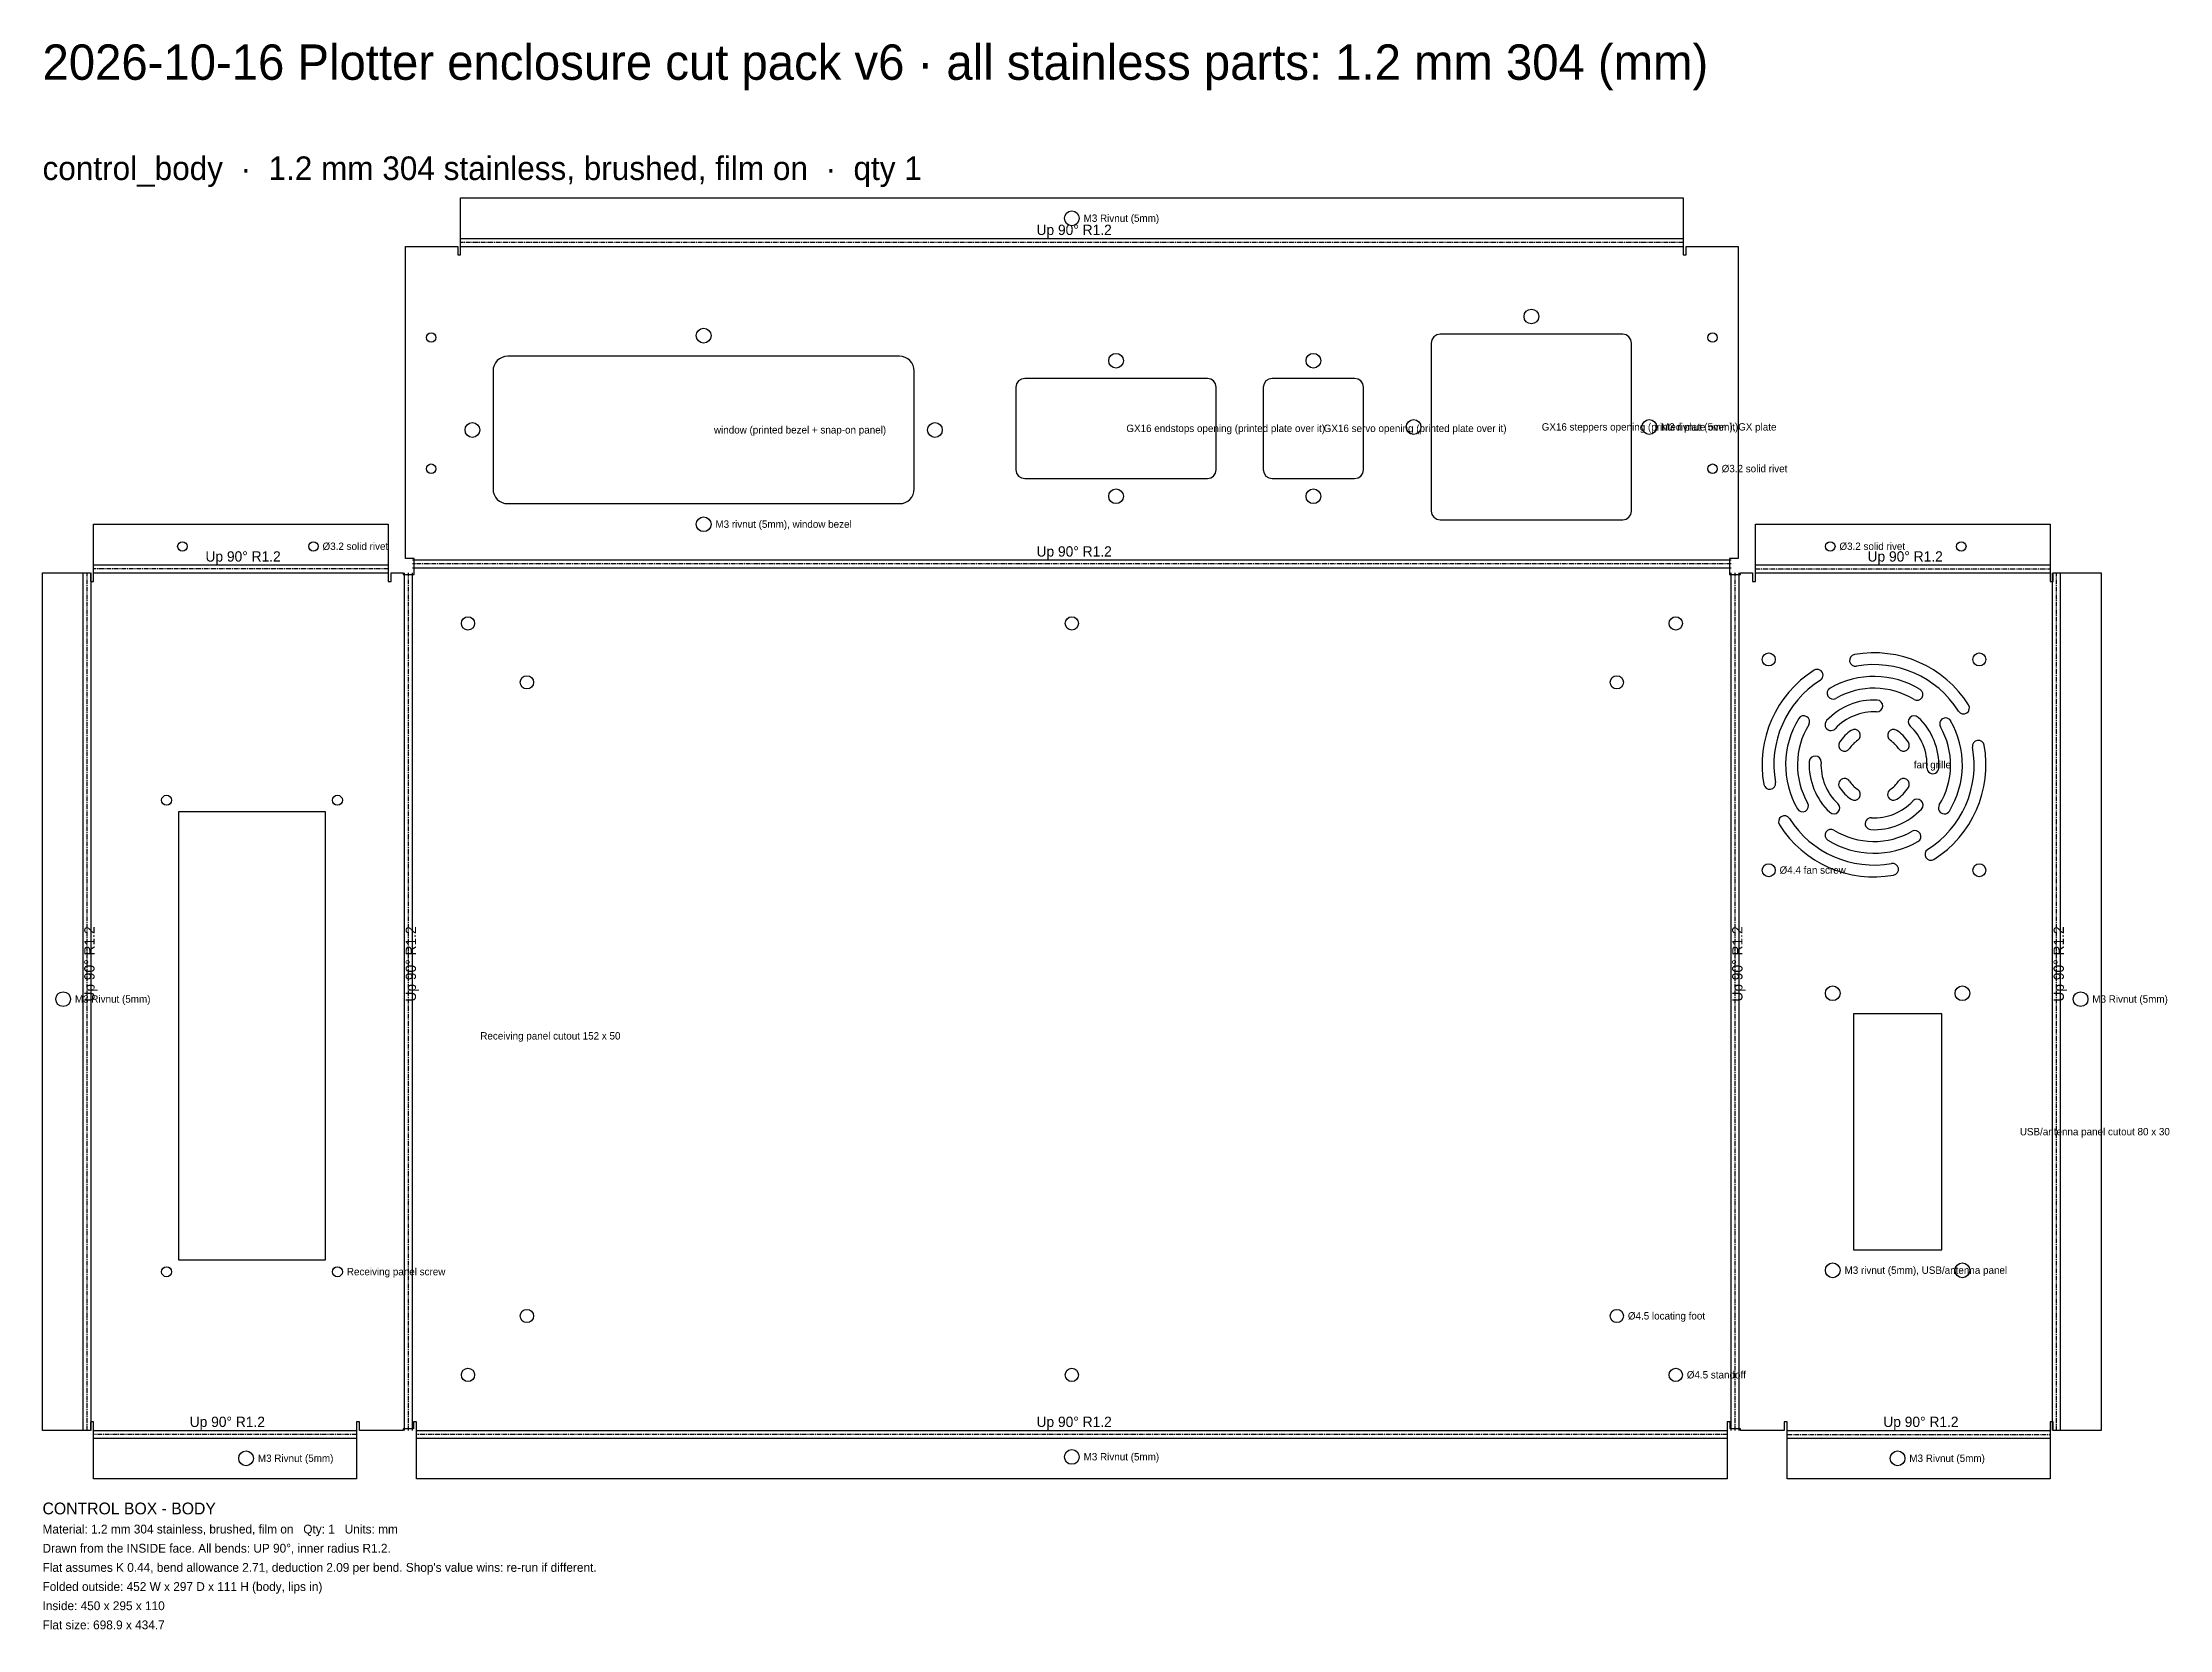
# Model space of a CAD drawing. Header units: millimetres. Extents: x 0 to 1371, y -1092 to 53.
# Drawn here: x 0 to 722, y -486 to 53 of the extents above; entities that cross this region are included whole.
import ezdxf

# ---------------------------------------------------------------- set-up
doc = ezdxf.new("R2010")
doc.units = ezdxf.units.MM
doc.linetypes.add('CENTER2', pattern=[2.541, 1.587, -0.318, 0.318, -0.318])
for name, color, linetype in [('Bend Center', 1, 'CENTER2'), ('Bend Notes', 3, 'CONTINUOUS'), ('Leaders', 5, 'CONTINUOUS'), ('Part Labels', 2, 'Continuous'), ('Title', 7, 'CONTINUOUS'), ('Visible', 7, 'CONTINUOUS'), ('Visible Narrow', 8, 'CONTINUOUS')]:
    doc.layers.add(name, color=color, linetype=linetype)

msp = doc.modelspace()

# ---------------------------------------------------------------- linework, layer by layer
at = {"layer": 'Bend Center'}
for p, q in [((556.93, -15.16), (141.93, -15.16)), ((15.16, -418.23), (15.16, -127.33)), ((117.31, -125.97), (17.31, -125.97)), ((124.27, -418.23), (124.27, -127.33)), ((573.23, -124.27), (125.63, -124.27)), ((574.59, -418.23), (574.59, -127.33)), ((581.54, -125.97), (681.54, -125.97)), ((683.7, -418.23), (683.7, -127.33)), ((106.61, -419.59), (17.31, -419.59)), ((571.93, -419.59), (126.93, -419.59)), ((592.24, -419.59), (681.54, -419.59))]:
    msp.add_line(p, q, dxfattribs=at)
at = {"layer": 'Visible'}
for p, q in [((141.93, -13.3), (141.93, 0)), ((141.93, 0), (556.93, 0)), ((556.93, 0), (556.93, -13.3)), ((141.93, -13.8), (141.93, -13.3)), ((141.93, -16.51), (141.93, -13.8)), ((556.93, -13.3), (556.93, -13.8)), ((556.93, -13.8), (556.93, -16.51)), ((123.23, -122.41), (123.23, -16.51)), ((123.23, -16.51), (140.93, -16.51)), ((140.93, -16.51), (140.93, -19.41)), ((140.93, -19.41), (141.93, -19.41)), ((141.93, -19.41), (141.93, -16.51)), ((556.93, -16.51), (556.93, -19.41)), ((556.93, -19.41), (557.93, -19.41)), ((557.93, -19.41), (557.93, -16.51)), ((557.93, -16.51), (575.63, -16.51)), ((575.63, -16.51), (575.63, -122.41)), ((471.66, -48.17), (471.43, -49.31)), ((471.43, -49.31), (471.43, -106.31)), ((472.31, -47.19), (471.66, -48.17)), ((473.28, -46.54), (472.31, -47.19)), ((474.43, -46.31), (473.28, -46.54)), ((536.43, -46.31), (474.43, -46.31)), ((537.58, -46.54), (536.43, -46.31)), ((538.55, -47.19), (537.58, -46.54)), ((539.2, -48.17), (538.55, -47.19)), ((539.43, -49.31), (539.2, -48.17)), ((539.43, -106.31), (539.43, -49.31)), ((153.31, -56.9), (153.02, -57.84)), ((153.77, -56.04), (153.31, -56.9)), ((154.39, -55.28), (153.77, -56.04)), ((155.15, -54.66), (154.39, -55.28)), ((156.02, -54.19), (155.15, -54.66)), ((156.95, -53.91), (156.02, -54.19)), ((157.93, -53.81), (156.95, -53.91)), ((290.93, -53.81), (157.93, -53.81)), ((291.9, -53.91), (290.93, -53.81)), ((292.84, -54.19), (291.9, -53.91)), ((293.71, -54.66), (292.84, -54.19)), ((294.46, -55.28), (293.71, -54.66)), ((295.09, -56.04), (294.46, -55.28)), ((295.55, -56.9), (295.09, -56.04)), ((295.83, -57.84), (295.55, -56.9)), ((153.02, -57.84), (152.93, -58.81)), ((152.93, -58.81), (152.93, -98.81)), ((295.93, -58.81), (295.83, -57.84)), ((295.93, -98.81), (295.93, -58.81)), ((330.66, -63.17), (330.43, -64.31)), ((330.43, -64.31), (330.43, -92.31)), ((331.31, -62.19), (330.66, -63.17)), ((332.28, -61.54), (331.31, -62.19)), ((333.43, -61.31), (332.28, -61.54)), ((395.43, -61.31), (333.43, -61.31)), ((396.58, -61.54), (395.43, -61.31)), ((397.55, -62.19), (396.58, -61.54)), ((398.2, -63.17), (397.55, -62.19)), ((398.43, -64.31), (398.2, -63.17)), ((398.43, -92.31), (398.43, -64.31)), ((414.66, -63.17), (414.43, -64.31)), ((414.43, -64.31), (414.43, -92.31)), ((415.31, -62.19), (414.66, -63.17)), ((416.28, -61.54), (415.31, -62.19)), ((417.43, -61.31), (416.28, -61.54)), ((445.43, -61.31), (417.43, -61.31)), ((446.58, -61.54), (445.43, -61.31)), ((447.55, -62.19), (446.58, -61.54)), ((448.2, -63.17), (447.55, -62.19)), ((448.43, -64.31), (448.2, -63.17)), ((448.43, -92.31), (448.43, -64.31)), ((330.43, -92.31), (330.66, -93.46)), ((330.66, -93.46), (331.31, -94.44)), ((397.55, -94.44), (398.2, -93.46)), ((398.2, -93.46), (398.43, -92.31)), ((414.43, -92.31), (414.66, -93.46)), ((414.66, -93.46), (415.31, -94.44)), ((447.55, -94.44), (448.2, -93.46)), ((448.2, -93.46), (448.43, -92.31)), ((152.93, -98.81), (153.02, -99.79)), ((153.02, -99.79), (153.31, -100.73)), ((153.31, -100.73), (153.77, -101.59)), ((295.09, -101.59), (295.55, -100.73)), ((295.55, -100.73), (295.83, -99.79)), ((295.83, -99.79), (295.93, -98.81)), ((331.31, -94.44), (332.28, -95.09)), ((332.28, -95.09), (333.43, -95.31)), ((333.43, -95.31), (395.43, -95.31)), ((395.43, -95.31), (396.58, -95.09)), ((396.58, -95.09), (397.55, -94.44)), ((415.31, -94.44), (416.28, -95.09)), ((416.28, -95.09), (417.43, -95.31)), ((417.43, -95.31), (445.43, -95.31)), ((445.43, -95.31), (446.58, -95.09)), ((446.58, -95.09), (447.55, -94.44)), ((153.77, -101.59), (154.39, -102.35)), ((154.39, -102.35), (155.15, -102.97)), ((155.15, -102.97), (156.02, -103.43)), ((156.02, -103.43), (156.95, -103.72)), ((156.95, -103.72), (157.93, -103.81)), ((157.93, -103.81), (290.93, -103.81)), ((290.93, -103.81), (291.9, -103.72)), ((291.9, -103.72), (292.84, -103.43)), ((292.84, -103.43), (293.71, -102.97)), ((293.71, -102.97), (294.46, -102.35)), ((294.46, -102.35), (295.09, -101.59)), ((471.43, -106.31), (471.66, -107.46)), ((471.66, -107.46), (472.31, -108.44)), ((538.55, -108.44), (539.2, -107.46)), ((539.2, -107.46), (539.43, -106.31)), ((17.31, -124.11), (17.31, -110.81)), ((17.31, -110.81), (117.31, -110.81)), ((117.31, -110.81), (117.31, -124.11)), ((472.31, -108.44), (473.28, -109.09)), ((473.28, -109.09), (474.43, -109.31)), ((474.43, -109.31), (536.43, -109.31)), ((536.43, -109.31), (537.58, -109.09)), ((537.58, -109.09), (538.55, -108.44)), ((581.54, -124.11), (581.54, -110.81)), ((581.54, -110.81), (681.54, -110.81)), ((681.54, -110.81), (681.54, -124.11)), ((126.13, -122.41), (123.23, -122.41)), ((126.13, -127.83), (126.13, -122.41)), ((575.63, -122.41), (572.73, -122.41)), ((572.73, -122.41), (572.73, -127.83)), ((0, -418.23), (0, -127.33)), ((0, -127.33), (13.8, -127.33)), ((13.8, -127.33), (16.31, -127.33)), ((16.31, -127.33), (16.31, -130.23)), ((17.31, -124.61), (17.31, -124.11)), ((17.31, -127.33), (17.31, -124.61)), ((17.31, -130.23), (17.31, -127.33)), ((117.31, -124.11), (117.31, -124.61)), ((117.31, -124.61), (117.31, -127.33)), ((117.31, -127.33), (117.31, -130.23)), ((118.31, -130.23), (118.31, -127.33)), ((118.31, -127.33), (122.41, -127.33)), ((122.41, -127.33), (122.41, -127.83)), ((122.41, -127.83), (126.13, -127.83)), ((572.73, -127.83), (576.44, -127.83)), ((576.44, -127.83), (576.44, -127.33)), ((576.44, -127.33), (580.54, -127.33)), ((580.54, -127.33), (580.54, -130.23)), ((581.54, -124.61), (581.54, -124.11)), ((581.54, -127.33), (581.54, -124.61)), ((581.54, -130.23), (581.54, -127.33)), ((681.54, -124.11), (681.54, -124.61)), ((681.54, -124.61), (681.54, -127.33)), ((681.54, -127.33), (681.54, -130.23)), ((682.54, -130.23), (682.54, -127.33)), ((682.54, -127.33), (685.06, -127.33)), ((685.06, -127.33), (698.86, -127.33)), ((698.86, -127.33), (698.86, -418.23)), ((16.31, -130.23), (17.31, -130.23)), ((117.31, -130.23), (118.31, -130.23)), ((580.54, -130.23), (581.54, -130.23)), ((681.54, -130.23), (682.54, -130.23)), ((96.11, -208.43), (46.11, -208.43)), ((46.11, -208.43), (46.11, -360.43)), ((96.11, -360.43), (96.11, -208.43)), ((644.74, -276.93), (614.74, -276.93)), ((614.74, -276.93), (614.74, -356.93)), ((644.74, -356.93), (644.74, -276.93)), ((46.11, -360.43), (96.11, -360.43)), ((614.74, -356.93), (644.74, -356.93)), ((13.8, -418.23), (0, -418.23)), ((16.31, -418.23), (13.8, -418.23)), ((17.31, -415.33), (16.31, -415.33)), ((16.31, -415.33), (16.31, -418.23)), ((17.31, -418.23), (17.31, -415.33)), ((17.31, -420.94), (17.31, -418.23)), ((107.61, -415.33), (106.61, -415.33)), ((106.61, -415.33), (106.61, -418.23)), ((106.61, -418.23), (106.61, -420.94)), ((107.61, -418.23), (107.61, -415.33)), ((122.41, -418.23), (107.61, -418.23)), ((125.93, -417.73), (122.41, -417.73)), ((122.41, -417.73), (122.41, -418.23)), ((126.93, -415.33), (125.93, -415.33)), ((125.93, -415.33), (125.93, -417.73)), ((126.93, -418.23), (126.93, -415.33)), ((126.93, -420.94), (126.93, -418.23)), ((572.93, -415.33), (571.93, -415.33)), ((571.93, -415.33), (571.93, -418.23)), ((571.93, -418.23), (571.93, -420.94)), ((572.93, -417.73), (572.93, -415.33)), ((576.44, -417.73), (572.93, -417.73)), ((576.44, -418.23), (576.44, -417.73)), ((591.24, -418.23), (576.44, -418.23)), ((592.24, -415.33), (591.24, -415.33)), ((591.24, -415.33), (591.24, -418.23)), ((592.24, -418.23), (592.24, -415.33)), ((592.24, -420.94), (592.24, -418.23)), ((682.54, -415.33), (681.54, -415.33)), ((681.54, -415.33), (681.54, -418.23)), ((681.54, -418.23), (681.54, -420.94)), ((682.54, -418.23), (682.54, -415.33)), ((685.06, -418.23), (682.54, -418.23)), ((698.86, -418.23), (685.06, -418.23)), ((17.31, -421.44), (17.31, -420.94)), ((17.31, -434.74), (17.31, -421.44)), ((106.61, -420.94), (106.61, -421.44)), ((106.61, -421.44), (106.61, -434.74)), ((126.93, -421.44), (126.93, -420.94)), ((126.93, -434.74), (126.93, -421.44)), ((571.93, -420.94), (571.93, -421.44)), ((571.93, -421.44), (571.93, -434.74)), ((592.24, -421.44), (592.24, -420.94)), ((592.24, -434.74), (592.24, -421.44)), ((681.54, -420.94), (681.54, -421.44)), ((681.54, -421.44), (681.54, -434.74)), ((106.61, -434.74), (17.31, -434.74)), ((571.93, -434.74), (126.93, -434.74)), ((681.54, -434.74), (592.24, -434.74))]:
    msp.add_line(p, q, dxfattribs=at)
for centre, radius in [((349.43, -7), 2.5), ((505.43, -40.31), 2.5), ((131.93, -47.47), 1.6), ((224.43, -46.81), 2.5), ((566.93, -47.47), 1.6), ((364.43, -55.31), 2.5), ((431.43, -55.31), 2.5), ((145.93, -78.81), 2.5), ((302.93, -78.81), 2.5), ((465.43, -77.81), 2.5), ((545.43, -77.81), 2.5), ((131.93, -91.95), 1.6), ((566.93, -91.95), 1.6), ((364.43, -101.31), 2.5), ((431.43, -101.31), 2.5), ((224.43, -110.81), 2.5), ((47.47, -118.31), 1.6), ((91.95, -118.31), 1.6), ((606.9, -118.31), 1.6), ((651.38, -118.31), 1.6), ((144.43, -144.43), 2.25), ((349.43, -144.43), 2.25), ((554.43, -144.43), 2.25), ((585.99, -156.68), 2.2), ((657.49, -156.68), 2.2), ((164.43, -164.43), 2.25), ((534.43, -164.43), 2.25), ((42.11, -204.43), 1.7), ((100.11, -204.43), 1.7), ((585.99, -228.18), 2.2), ((657.49, -228.18), 2.2), ((7, -271.93), 2.5), ((607.74, -269.93), 2.5), ((651.74, -269.93), 2.5), ((691.86, -271.93), 2.5), ((42.11, -364.43), 1.7), ((100.11, -364.43), 1.7), ((607.74, -363.93), 2.5), ((651.74, -363.93), 2.5), ((164.43, -379.43), 2.25), ((534.43, -379.43), 2.25), ((144.43, -399.43), 2.25), ((349.43, -399.43), 2.25), ((554.43, -399.43), 2.25), ((69.11, -427.74), 2.5), ((349.43, -427.24), 2.5), ((629.74, -427.74), 2.5)]:
    msp.add_circle(centre, radius, dxfattribs=at)
for centre, radius, start, end in [((615.43, -156.99), 2, 100.1042, 280.1042), ((621.74, -192.43), 38, 32.3859, 100.1042), ((621.74, -192.43), 34, 32.3859, 100.1042), ((621.74, -192.43), 38, 122.3859, 190.1042), ((621.74, -192.43), 34, 122.3859, 190.1042), ((602.46, -162.03), 2, 302.3859, 122.3859), ((621.74, -192.43), 30, 58.4873, 119.8394), ((621.74, -192.43), 22, 87.1352, 137.0282), ((607.81, -168.14), 2, 119.8394, 299.8394), ((621.74, -192.43), 26, 58.4873, 119.8394), ((622.74, -172.45), 2, 267.1352, 87.1352), ((636.38, -168.56), 2, 238.4873, 58.4873), ((652.14, -173.15), 2, 212.3859, 32.3859), ((621.74, -192.43), 30, 148.4873, 209.8394), ((621.74, -192.43), 26, 148.4873, 209.8394), ((597.87, -177.79), 2, 328.4873, 148.4873), ((607.11, -178.8), 2, 137.0282, 317.0282), ((621.74, -192.43), 18, 87.1352, 137.0282), ((615.13, -182.41), 2, 303.4225, 123.4225), ((628.35, -182.41), 2, 56.5775, 236.5775), ((635.38, -177.79), 2, 47.0282, 227.0282), ((621.74, -192.43), 18, 357.1352, 47.0282), ((621.74, -192.43), 22, 357.1352, 47.0282), ((621.74, -192.43), 26, 328.4873, 29.8394), ((646.03, -178.5), 2, 29.8394, 209.8394), ((621.74, -192.43), 30, 328.4873, 29.8394), ((611.73, -185.82), 2, 146.5775, 326.5775), ((621.74, -192.43), 14, 123.4225, 146.5775), ((621.74, -192.43), 10, 123.4225, 146.5775), ((621.74, -192.43), 10, 33.4225, 56.5775), ((621.74, -192.43), 14, 33.4225, 56.5775), ((631.76, -185.82), 2, 213.4225, 33.4225), ((621.74, -192.43), 34, 302.3859, 10.1042), ((621.74, -192.43), 38, 302.3859, 10.1042), ((657.18, -186.11), 2, 10.1042, 190.1042), ((621.74, -192.43), 22, 177.1352, 227.0282), ((601.77, -191.43), 2, 357.1352, 177.1352), ((621.74, -192.43), 18, 177.1352, 227.0282), ((641.72, -193.43), 2, 177.1352, 357.1352), ((586.3, -198.74), 2, 190.1042, 10.1042), ((611.73, -199.04), 2, 33.4225, 213.4225), ((621.74, -192.43), 14, 213.4225, 236.5775), ((621.74, -192.43), 10, 213.4225, 236.5775), ((615.13, -202.44), 2, 236.5775, 56.5775), ((628.35, -202.44), 2, 123.4225, 303.4225), ((621.74, -192.43), 10, 303.4225, 326.5775), ((621.74, -192.43), 14, 303.4225, 326.5775), ((631.76, -199.04), 2, 326.5775, 146.5775), ((597.46, -206.36), 2, 209.8394, 29.8394), ((608.11, -207.06), 2, 227.0282, 47.0282), ((621.74, -192.43), 22, 267.1352, 317.0282), ((621.74, -192.43), 18, 267.1352, 317.0282), ((636.38, -206.06), 2, 317.0282, 137.0282), ((645.61, -207.06), 2, 148.4873, 328.4873), ((591.34, -211.71), 2, 32.3859, 212.3859), ((621.74, -192.43), 38, 212.3859, 280.1042), ((621.74, -192.43), 34, 212.3859, 280.1042), ((607.11, -216.3), 2, 58.4873, 238.4873), ((621.74, -192.43), 26, 238.4873, 299.8394), ((620.74, -212.4), 2, 87.1352, 267.1352), ((635.67, -216.72), 2, 299.8394, 119.8394), ((621.74, -192.43), 30, 238.4873, 299.8394), ((641.03, -222.83), 2, 122.3859, 302.3859), ((628.06, -227.87), 2, 280.1042, 100.1042)]:
    msp.add_arc(centre, radius, start, end, dxfattribs=at)
at = {"layer": 'Visible Narrow'}
for p, q in [((141.93, -13.8), (556.93, -13.8)), ((141.93, -16.51), (556.93, -16.51)), ((13.8, -418.23), (13.8, -127.33)), ((16.51, -418.23), (16.51, -127.33)), ((17.31, -124.61), (117.31, -124.61)), ((17.31, -127.33), (117.31, -127.33)), ((122.91, -418.23), (122.91, -127.33)), ((125.63, -122.91), (573.23, -122.91)), ((125.63, -125.63), (573.23, -125.63)), ((125.63, -418.23), (125.63, -127.33)), ((573.23, -418.23), (573.23, -127.33)), ((575.94, -418.23), (575.94, -127.33)), ((581.54, -124.61), (681.54, -124.61)), ((581.54, -127.33), (681.54, -127.33)), ((682.34, -418.23), (682.34, -127.33)), ((685.06, -418.23), (685.06, -127.33)), ((17.31, -418.23), (106.61, -418.23)), ((126.93, -418.23), (571.93, -418.23)), ((592.24, -418.23), (681.54, -418.23)), ((17.31, -420.94), (106.61, -420.94)), ((126.93, -420.94), (571.93, -420.94)), ((592.24, -420.94), (681.54, -420.94))]:
    msp.add_line(p, q, dxfattribs=at)

# ---------------------------------------------------------------- texts
at = {"layer": 'Bend Notes'}
for p in [(337.43, -12.66), (55.31, -123.47), (337.43, -121.77), (619.54, -123.47), (49.96, -417.09), (337.43, -417.09), (624.89, -417.09)]:
    msp.add_text('Up 90%%D R1.2', height=3.5, dxfattribs=at).set_placement(p)
for p in [(17.66, -272.78), (126.77, -272.78), (577.09, -272.78), (686.2, -272.78)]:
    msp.add_text('Up 90%%D R1.2', height=3.5, rotation=90, dxfattribs=at).set_placement(p)
at = {"layer": 'Leaders'}
for s, p in [('M3 Rivnut (5mm)', (353.43, -8.2)), ('window (printed bezel + snap-on panel)', (227.93, -80.01)), ('GX16 endstops opening (printed plate over it)', (367.93, -79.51)), ('GX16 servo opening (printed plate over it)', (434.93, -79.51)), ('GX16 steppers opening (printed plate over it)', (508.93, -79.01)), ('M3 rivnut (5mm), GX plate', (549.43, -79.01)), ('%%c3.2 solid rivet', (570.03, -93.15)), ('M3 rivnut (5mm), window bezel', (228.43, -112.01)), ('%%c3.2 solid rivet', (95.05, -119.51)), ('%%c3.2 solid rivet', (610, -119.51)), ('fan grille', (635.24, -193.63)), ('%%c4.4 fan screw', (589.69, -229.38)), ('M3 Rivnut (5mm)', (11, -273.13)), ('M3 Rivnut (5mm)', (695.86, -273.13)), ('Receiving panel cutout 152 x 50', (148.61, -285.63)), ('USB/antenna panel cutout 80 x 30', (671.24, -318.13)), ('Receiving panel screw', (103.31, -365.63)), ('M3 rivnut (5mm), USB/antenna panel', (611.74, -365.13)), ('%%c4.5 locating foot', (538.18, -380.63)), ('%%c4.5 standoff', (558.18, -400.63)), ('M3 Rivnut (5mm)', (353.43, -428.44)), ('M3 Rivnut (5mm)', (73.11, -428.94)), ('M3 Rivnut (5mm)', (633.74, -428.94))]:
    msp.add_text(s, height=2.5, dxfattribs=at).set_placement(p)
at = {"layer": 'Part Labels'}
for s, height, p in [('2026-10-16 Plotter enclosure cut pack v6 · all stainless parts: 1.2 mm 304 (mm)', 12, (0, 40)), ('control_body  ·  1.2 mm 304 stainless, brushed, film on  ·  qty 1', 8, (0, 6))]:
    msp.add_text(s, height=height, dxfattribs=at).set_placement(p)
at = {"layer": 'Title'}
for s, height, p in [('CONTROL BOX - BODY', 4, (0, -446.74)), ('Material: 1.2 mm 304 stainless, brushed, film on   Qty: 1   Units: mm', 3, (0, -453.24)), ('Drawn from the INSIDE face. All bends: UP 90%%D, inner radius R1.2.', 3, (0, -459.74)), ("Flat assumes K 0.44, bend allowance 2.71, deduction 2.09 per bend. Shop's value wins: re-run if different.", 3, (0, -466.24)), ('Folded outside: 452 W x 297 D x 111 H (body, lips in)', 3, (0, -472.74)), ('Inside: 450 x 295 x 110', 3, (0, -479.24)), ('Flat size: 698.9 x 434.7', 3, (0, -485.74))]:
    msp.add_text(s, height=height, dxfattribs=at).set_placement(p)

doc.saveas('drawing.dxf')
